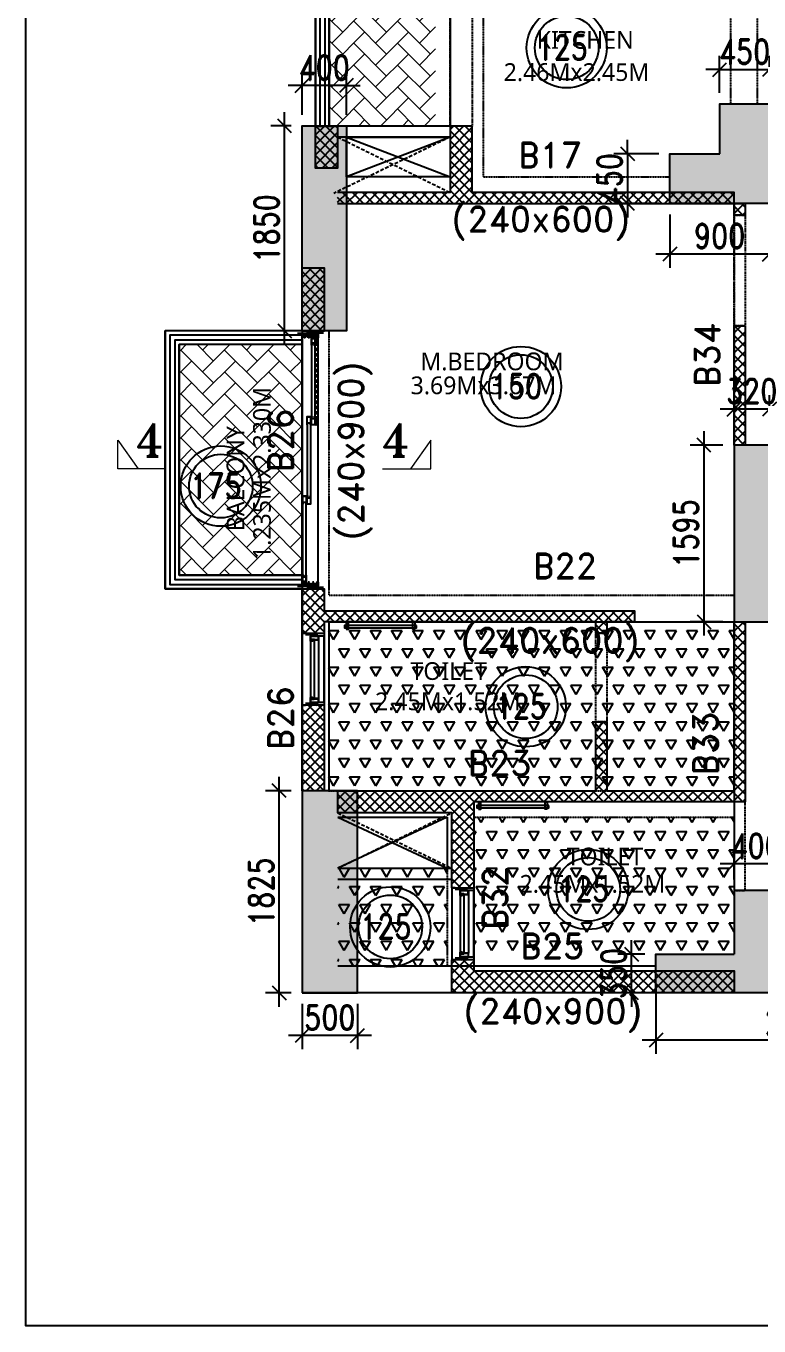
# Model space of a CAD drawing. Header units: millimetres. Extents: x 2061841 to 105821645, y -77612 to 48520811.
# Drawn here: x 105521977 to 105528597, y 48421234 to 48432969 of the extents above; entities that cross this region are included whole.
import ezdxf

# ---------------------------------------------------------------- set-up
doc = ezdxf.new("R2010")
doc.units = ezdxf.units.MM
doc.header["$LTSCALE"] = 10
doc.header["$MEASUREMENT"] = 0
doc.linetypes.add('$0$HIDDEN', pattern=[0.375, 0.25, -0.125])
doc.linetypes.add('HIDDEN2', pattern=[4.7625, 3.175, -1.5875])
for name, color, linetype in [('A-ANNO-LABL', 140, 'Continuous'), ('A-ELEV-HIDN', 54, 'HIDDEN2'), ('A-ELEV-LITE', 74, 'Continuous'), ('A-FLOR-HRAL', 200, 'Continuous'), ('A-GLAZ-FRAM', 74, 'Continuous'), ('A-WALL', 3, 'Continuous'), ('A-WALL-CILL', 140, 'Continuous'), ('A-WALL-FNSH', 8, 'Continuous'), ('A-WALL-PATT', 54, 'Continuous'), ('AP-SANR-FIXT', 74, 'Continuous'), ('AS-COLS', 2, 'Continuous'), ('S-BEAM', 4, 'Continuous'), ('S-BEAMNO.', 4, 'Continuous'), ('S-CUTOUT', 6, 'Continuous'), ('S-OPENING', 6, 'Continuous'), ('S-slab thk.', 2, 'Continuous'), ('S-Sunk', 8, 'Continuous'), ('xr_TDT02_Toilet_01_settingout$0$A-ELEV-FINE', 8, 'Continuous')]:
    doc.layers.add(name, color=color, linetype=linetype)
doc.layers.add('A-FIRE DOOR', color=1, linetype='Continuous', true_color=0xff0000)
for name, color, linetype, lineweight in [('S-Hatch Balcony', 8, 'Continuous', 5), ('S-STRCOL HATCH', 33, 'Continuous', 9), ('SEC-LINE', 1, 'Continuous', 15)]:
    doc.layers.add(name, color=color, linetype=linetype, lineweight=lineweight)
doc.styles.add('200', font='romand.shx', dxfattribs={"width": 0.8, "height": 225})
doc.styles.add('Lucida SU', font='l_10646.ttf')
doc.styles.add('RD', font='romand.shx', dxfattribs={"width": 0.9, "height": 225})
doc.styles.add('RT', font='romant.shx', dxfattribs={"height": 250})
doc.dimstyles.new('GR1', dxfattribs={"dimtxt": 225, "dimasz": 125, "dimexe": 125, "dimexo": 100, "dimgap": 50, "dimtad": 1, "dimdec": 0, "dimzin": 3, "dimdsep": 46, "dimtxsty": '200', "dimblk1": 'OBLIQUE', "dimblk2": 'OBLIQUE', "dimsah": 1, "dimcen": 0.0625, "dimdle": 125, "dimclrd": 3, "dimclre": 3, "dimclrt": 2, "dimadec": 0, "dimazin": 0, "dimtfac": 1, "dimtdec": 0, "dimtix": 1, "dimtmove": 0, "dimatfit": 3, "dimfxl": 1, "dimtolj": 1, "dimtzin": 0, "dimarcsym": 0})
pattern_1 = [(135, (101702366.684, 48122568.903), (-44.9012806, -44.9012806), []), (225, (101702366.684, 48122568.903), (44.9012806, -44.9012806), [])]
pattern_2 = [(60, (100816.75, 0), (-95.24999982, 164.97783931), [95.25, -95.25]), (120, (100816.75, 0), (-190.49999982, 1e-07), [95.25, -95.25]), (0, (100769.12, 82.49), (95.25, 164.9778392), [95.25, -95.25])]

# ---------------------------------------------------------------- blocks, each defined once
blk = doc.blocks.new('Alframe Door 3T+W')
for p, q in [((35, 146), (0, 146)), ((0, 146), (0, 0)), ((1, 2), (1, 144)), ((1, 144), (16, 144)), ((16, 144), (16, 2)), ((18, 129), (18, 144)), ((18, 144), (35, 144)), ((34, 129), (18, 129)), ((18, 90), (18, 119)), ((18, 119), (34, 119)), ((35, 144), (35, 146)), ((0, 0), (35, 0)), ((16, 2), (1, 2)), ((34, 90), (18, 90)), ((18, 51), (18, 80)), ((18, 80), (34, 80)), ((34, 51), (18, 51)), ((18, 17), (18, 41)), ((18, 41), (34, 41)), ((35, 17), (18, 17)), ((18, 2), (18, 11)), ((18, 11), (35, 11)), ((35, 2), (18, 2)), ((35, 0), (35, 2))]:
    blk.add_line(p, q)
for centre, start, end in [((23, 124), 336, 24), ((23, 85), 336, 24), ((23, 46), 336, 24), ((23, 14), 346.3245, 13.6755)]:
    blk.add_arc(centre, 12.3, start, end)
blk = doc.blocks.new('Alframe Win shutter wmesh')
for points in [[(7, -46), (7, 0), (4, 0), (4, -1), (6, -1), (6, -13), (-6, -13), (-6, -1), (-4, -1), (-4, 0), (-8, 0), (-8, -50), (-1, -50), (-1, -48), (-2, -48), (-2, -49), (-6, -49), (-6, -46)], [(6, -14), (-6, -14), (-6, -45), (6, -45)]]:
    blk.add_lwpolyline(points, close=True)
blk = doc.blocks.new('Al frame Door shutter 1')
blk.add_lwpolyline([(8, -60), (15, -60), (15, 15), (8, 15), (8, 13), (13, 13), (13, 0), (-14, 0), (-14, 13), (-8, 13), (-8, 15), (-15, 15), (-15, -60), (-8, -60), (-8, -58), (-14, -58), (-14, -45), (13, -45), (13, -58), (8, -58), (8, -60)])
blk.add_lwpolyline([(-14, -44), (13, -44), (13, -2), (-14, -2)], close=True)
blk = doc.blocks.new('Al frame Door shutter 2')
for p, q in [((-8, 75), (-15, 75)), ((-14, 60), (-14, 73)), ((-14, 73), (-8, 73)), ((14, 60), (-14, 60)), ((14, 58), (-14, 58)), ((-14, 58), (-14, 2)), ((-14, 2), (14, 2)), ((-8, 73), (-8, 75)), ((15, 75), (8, 75)), ((8, 75), (8, 73)), ((8, 73), (14, 73)), ((14, 73), (14, 60)), ((14, 2), (14, 58)), ((15, 34), (15, 75)), ((15, 34), (19, 34)), ((19, 33), (15, 33)), ((21, 37), (19, 34)), ((22, 36), (19, 33)), ((22, 36), (21, 37))]:
    blk.add_line(p, q)
blk.add_lwpolyline([(-15, 75), (-15, 0), (15, 0), (15, 33)])
blk = doc.blocks.new('*U693')
for p, q in [((50, 179), (2275, 179)), ((124, 173), (764, 173)), ((124, 143), (764, 143)), ((1480, 133), (839, 133)), ((50, 33), (2266, 33)), ((1480, 103), (839, 103)), ((2201, 94), (1555, 94)), ((2201, 64), (1555, 64))]:
    blk.add_line(p, q)
at = {"linetype": 'HIDDEN2'}
for p, q in [((1526, 55), (2230, 55)), ((2226, 40), (1530, 40))]:
    blk.add_line(p, q, dxfattribs=at)
at = {"color": 251}
for points in [[(25, 81), (0, 81), (25, 131), (0, 131), (25, 81), (25, 131)], [(2300, 81), (2325, 81), (2300, 131), (2325, 131), (2300, 81), (2300, 131)]]:
    blk.add_lwpolyline(points, dxfattribs=at)
at = {"layer": 'A-WALL-FNSH'}
for p, q in [((20, 131), (20, 220)), ((2305, 131), (2305, 220)), ((15, 81), (15, -15)), ((2310, 81), (2310, -15))]:
    blk.add_line(p, q, dxfattribs=at)
blk.add_blockref('Alframe Door 3T+W', (25, 33))
at = {"xscale": -1}
for name, p, rotation in [('Al frame Door shutter 1', (64, 158), 90), ('Al frame Door shutter 2', (839, 158), 90), ('Al frame Door shutter 2', (764, 118), 270), ('Al frame Door shutter 2', (1555, 118), 90), ('Al frame Door shutter 2', (1480, 79), 270), ('Al frame Door shutter 1', (2261, 79), 270), ('Alframe Win shutter wmesh', (2276, 47), 270)]:
    blk.add_blockref(name, p, dxfattribs=dict(at, rotation=rotation))
blk.add_blockref('Alframe Door 3T+W', (2300, 33), dxfattribs=at)
at = {"rotation": 90.00000000000001}
blk.add_blockref('Alframe Win shutter wmesh', (1480, 47), dxfattribs=at)
blk = doc.blocks.new('xr_TDT02_Toilet_01_settingout$0$i dont know')
at = {"layer": 'AP-SANR-FIXT', "ltscale": 0.2}
blk.add_lwpolyline([(19553, 3403), (20203, 3403), (20203, 3422), (19553, 3422)], close=True, dxfattribs=at)
at = {"layer": 'AP-SANR-FIXT', "ltscale": 0.2, "elevation": 0}
for points in [[(19568, 3434), (19588, 3434), (19588, 3368), (19568, 3368)], [(20188, 3434), (20168, 3434), (20168, 3368), (20188, 3368)]]:
    blk.add_lwpolyline(points, close=True, dxfattribs=at)
blk = doc.blocks.new('Win clip')
for points in [[(14, 1), (14, 9), (18, 9), (18, 8), (19, 8), (19, 9), (20, 9), (20, 10), (0, 10), (0, 0), (3, 0), (3, -1), (2, -1), (2, -2), (5, -2), (5, 0), (17, 0), (17, -1), (15, -1), (15, -2), (18, -2), (18, 1)], [(1, 9), (13, 9), (13, 1), (1, 1)]]:
    blk.add_lwpolyline(points, close=True)
at = {"layer": 'Defpoints'}
blk.add_line((28, 3), (22, 3), dxfattribs=at)
blk = doc.blocks.new('*U695')
at = {"color": 251}
for p, q in [((0, 88), (25, 88)), ((25, 88), (0, 38)), ((0, 88), (25, 38)), ((25, 38), (0, 38)), ((650, 88), (625, 88)), ((625, 88), (650, 38)), ((650, 88), (625, 38)), ((625, 38), (650, 38))]:
    blk.add_line(p, q, dxfattribs=at)
for p, q in [((60, 25), (590, 25)), ((70, 100), (590, 100)), ((70, 65), (590, 65))]:
    blk.add_line(p, q)
for points in [[(62, 70), (62, 67), (55, 67), (55, 85), (59, 85), (59, 84), (60, 84), (60, 88), (59, 88), (59, 87), (55, 87), (55, 99), (59, 99), (59, 97), (60, 97), (60, 100), (25, 100), (25, 25), (60, 25), (60, 65), (70, 65), (70, 70)], [(69, 69), (68, 69), (68, 70), (70, 70), (68, 70), (68, 69), (69, 69), (69, 67), (63, 67), (63, 69)], [(588, 70), (588, 67), (595, 67), (595, 85), (591, 85), (591, 84), (590, 84), (590, 88), (591, 88), (591, 87), (595, 87), (595, 99), (591, 99), (591, 97), (590, 97), (590, 100), (625, 100), (625, 25), (590, 25), (590, 65), (580, 65), (580, 70)], [(581, 69), (582, 69), (582, 70), (580, 70), (582, 70), (582, 69), (581, 69), (581, 67), (587, 67), (587, 69)]]:
    blk.add_lwpolyline(points)
for points in [[(59, 26), (26, 26), (26, 99), (54, 99), (54, 65), (59, 65)], [(65, 80), (65, 79), (63, 79), (65, 79), (65, 80), (62, 80)], [(585, 80), (585, 79), (587, 79), (585, 79), (585, 80), (588, 80)], [(591, 26), (624, 26), (624, 99), (596, 99), (596, 65), (591, 65)]]:
    blk.add_lwpolyline(points, close=True)
at = {"layer": 'A-WALL-CILL'}
blk.add_line((625, -25), (25, -25), dxfattribs=at)
blk.add_lwpolyline([(0, 145), (0, 175), (650, 175), (650, 145)], dxfattribs=at)
at = {"layer": 'A-WALL-FNSH'}
for p, q in [((15, 88), (15, 145)), ((635, 88), (635, 145)), ((25, -25), (25, 35)), ((625, -25), (625, 35))]:
    blk.add_line(p, q, dxfattribs=at)
at = {"rotation": 270}
blk.add_blockref('Win clip', (60, 100), dxfattribs=at)
at = {"xscale": -1, "rotation": 90}
blk.add_blockref('Win clip', (590, 100), dxfattribs=at)
blk = doc.blocks.new('*U700')
at = {"color": 251}
for p, q in [((0, 88), (25, 88)), ((25, 88), (0, 38)), ((0, 88), (25, 38)), ((25, 38), (0, 38)), ((650, 88), (625, 88)), ((625, 88), (650, 38)), ((650, 88), (625, 38)), ((625, 38), (650, 38))]:
    blk.add_line(p, q, dxfattribs=at)
for p, q in [((60, 25), (590, 25)), ((70, 100), (590, 100)), ((70, 65), (590, 65))]:
    blk.add_line(p, q)
for points in [[(62, 70), (62, 67), (55, 67), (55, 85), (59, 85), (59, 84), (60, 84), (60, 88), (59, 88), (59, 87), (55, 87), (55, 99), (59, 99), (59, 97), (60, 97), (60, 100), (25, 100), (25, 25), (60, 25), (60, 65), (70, 65), (70, 70)], [(69, 69), (68, 69), (68, 70), (70, 70), (68, 70), (68, 69), (69, 69), (69, 67), (63, 67), (63, 69)], [(588, 70), (588, 67), (595, 67), (595, 85), (591, 85), (591, 84), (590, 84), (590, 88), (591, 88), (591, 87), (595, 87), (595, 99), (591, 99), (591, 97), (590, 97), (590, 100), (625, 100), (625, 25), (590, 25), (590, 65), (580, 65), (580, 70)], [(581, 69), (582, 69), (582, 70), (580, 70), (582, 70), (582, 69), (581, 69), (581, 67), (587, 67), (587, 69)]]:
    blk.add_lwpolyline(points)
for points in [[(59, 26), (26, 26), (26, 99), (54, 99), (54, 65), (59, 65)], [(65, 80), (65, 79), (63, 79), (65, 79), (65, 80), (62, 80)], [(585, 80), (585, 79), (587, 79), (585, 79), (585, 80), (588, 80)], [(591, 26), (624, 26), (624, 99), (596, 99), (596, 65), (591, 65)]]:
    blk.add_lwpolyline(points, close=True)
at = {"layer": 'A-WALL-CILL'}
blk.add_line((625, -25), (25, -25), dxfattribs=at)
blk.add_lwpolyline([(0, 145), (0, 175), (650, 175), (650, 145)], dxfattribs=at)
at = {"layer": 'A-WALL-FNSH'}
for p, q in [((15, 88), (15, 145)), ((635, 88), (635, 145)), ((25, -25), (25, 35)), ((625, -25), (625, 35))]:
    blk.add_line(p, q, dxfattribs=at)
at = {"rotation": 270}
blk.add_blockref('Win clip', (60, 100), dxfattribs=at)
at = {"xscale": -1, "rotation": 90}
blk.add_blockref('Win clip', (590, 100), dxfattribs=at)
blk = doc.blocks.new('_Oblique')
at = {"color": 0, "linetype": 'ByBlock', "lineweight": -2}
blk.add_line((-0.5, -0.5), (0.5, 0.5), dxfattribs=at)
blk = doc.blocks.new('*D814')
at = {"layer": 'AS-COLS', "color": 3, "lineweight": -2, "transparency": 16777216}
for p, q in [((102761470, 48530182), (102761470, 48530572)), ((102761870, 48530182), (102761870, 48530572)), ((102761470, 48530447), (102761345, 48530447)), ((102761870, 48530447), (102761470, 48530447)), ((102761870, 48530447), (102761995, 48530447))]:
    blk.add_line(p, q, dxfattribs=at)
at = {"layer": 'Defpoints', "color": 0, "transparency": 16777216}
for p in [(102761470, 48530447), (102761470, 48530082), (102761870, 48530082)]:
    blk.add_point(p, dxfattribs=at)
at = {"layer": 'AS-COLS', "color": 3, "lineweight": -2, "transparency": 16777216, "xscale": 125, "yscale": 125, "zscale": 125}
blk.add_blockref('_Oblique', (102761470, 48530447), dxfattribs=at)
at = {"layer": 'AS-COLS', "color": 3, "lineweight": -2, "transparency": 16777216, "xscale": 125, "yscale": 125, "zscale": 125, "rotation": 180}
blk.add_blockref('_Oblique', (102761870, 48530447), dxfattribs=at)
at = {"layer": 'AS-COLS', "color": 2, "transparency": 16777216, "insert": (102761670, 48530609), "char_height": 225, "attachment_point": 5, "style": '200'}
blk.add_mtext('\\A1;400', dxfattribs=at)
blk = doc.blocks.new('*D827')
at = {"layer": 'AS-COLS', "color": 3, "lineweight": -2, "transparency": 16777216}
for p, q in [((102761471, 48522156), (102761471, 48521747)), ((102761971, 48522156), (102761971, 48521747)), ((102762096, 48521872), (102761346, 48521872))]:
    blk.add_line(p, q, dxfattribs=at)
at = {"layer": 'Defpoints', "color": 0, "transparency": 16777216}
for p in [(102761471, 48522256), (102761971, 48522256), (102761471, 48521872)]:
    blk.add_point(p, dxfattribs=at)
at = {"layer": 'AS-COLS', "color": 3, "lineweight": -2, "transparency": 16777216, "xscale": 125, "yscale": 125, "zscale": 125, "rotation": 180}
blk.add_blockref('_Oblique', (102761471, 48521872), dxfattribs=at)
at = {"layer": 'AS-COLS', "color": 3, "lineweight": -2, "transparency": 16777216, "xscale": 125, "yscale": 125, "zscale": 125}
blk.add_blockref('_Oblique', (102761971, 48521872), dxfattribs=at)
at = {"layer": 'AS-COLS', "color": 2, "transparency": 16777216, "insert": (102761721, 48522034), "char_height": 225, "attachment_point": 5, "style": '200'}
blk.add_mtext('\\A1;500', dxfattribs=at)
blk = doc.blocks.new('*D828')
at = {"layer": 'AS-COLS', "color": 3, "lineweight": -2, "transparency": 16777216}
for p, q in [((102761263, 48522131), (102761263, 48524206)), ((102761371, 48524081), (102761138, 48524081)), ((102761371, 48522256), (102761138, 48522256))]:
    blk.add_line(p, q, dxfattribs=at)
at = {"layer": 'Defpoints', "color": 0, "transparency": 16777216}
for p in [(102761263, 48524081), (102761471, 48524081), (102761471, 48522256)]:
    blk.add_point(p, dxfattribs=at)
at = {"layer": 'AS-COLS', "color": 3, "lineweight": -2, "transparency": 16777216, "xscale": 125, "yscale": 125, "zscale": 125}
for p, rotation in [((102761263, 48524081), 90), ((102761263, 48522256), 270)]:
    blk.add_blockref('_Oblique', p, dxfattribs=dict(at, rotation=rotation))
at = {"layer": 'AS-COLS', "color": 2, "transparency": 16777216, "insert": (102761101, 48523169), "char_height": 225, "attachment_point": 5, "rotation": 90, "style": '200'}
blk.add_mtext('\\A1;1825', dxfattribs=at)
blk = doc.blocks.new('*D829')
at = {"layer": 'AS-COLS', "color": 3, "lineweight": -2, "transparency": 16777216}
for p, q in [((102765099, 48527326), (102765099, 48525481)), ((102765271, 48527201), (102764974, 48527201)), ((102765271, 48525606), (102764974, 48525606))]:
    blk.add_line(p, q, dxfattribs=at)
at = {"layer": 'Defpoints', "color": 0, "transparency": 16777216}
for p in [(102765371, 48527201), (102765099, 48525606), (102765371, 48525606)]:
    blk.add_point(p, dxfattribs=at)
at = {"layer": 'AS-COLS', "color": 3, "lineweight": -2, "transparency": 16777216, "xscale": 125, "yscale": 125, "zscale": 125}
for p, rotation in [((102765099, 48527201), 90), ((102765099, 48525606), 270)]:
    blk.add_blockref('_Oblique', p, dxfattribs=dict(at, rotation=rotation))
at = {"layer": 'AS-COLS', "color": 2, "transparency": 16777216, "insert": (102764937, 48526404), "char_height": 225, "attachment_point": 5, "rotation": 90, "style": '200'}
blk.add_mtext('\\A1;1595', dxfattribs=at)
blk = doc.blocks.new('*D830')
at = {"layer": 'AS-COLS', "color": 3, "lineweight": -2, "transparency": 16777216}
for p, q in [((102765371, 48527301), (102765371, 48527651)), ((102765691, 48527301), (102765691, 48527651)), ((102765371, 48527526), (102765246, 48527526)), ((102765691, 48527526), (102765371, 48527526)), ((102765691, 48527526), (102765816, 48527526))]:
    blk.add_line(p, q, dxfattribs=at)
at = {"layer": 'Defpoints', "color": 0, "transparency": 16777216}
for p in [(102765371, 48527526), (102765371, 48527201), (102765691, 48527201)]:
    blk.add_point(p, dxfattribs=at)
at = {"layer": 'AS-COLS', "color": 3, "lineweight": -2, "transparency": 16777216, "xscale": 125, "yscale": 125, "zscale": 125}
blk.add_blockref('_Oblique', (102765371, 48527526), dxfattribs=at)
at = {"layer": 'AS-COLS', "color": 3, "lineweight": -2, "transparency": 16777216, "xscale": 125, "yscale": 125, "zscale": 125, "rotation": 180}
blk.add_blockref('_Oblique', (102765691, 48527526), dxfattribs=at)
at = {"layer": 'AS-COLS', "color": 2, "transparency": 16777216, "insert": (102765531, 48527688), "char_height": 225, "attachment_point": 5, "style": '200'}
blk.add_mtext('\\A1;320', dxfattribs=at)
blk = doc.blocks.new('*D832')
at = {"layer": 'AS-COLS', "color": 3, "lineweight": -2, "transparency": 16777216}
for p, q in [((102765241, 48530381), (102765241, 48530715)), ((102765691, 48530381), (102765691, 48530715)), ((102765241, 48530590), (102765116, 48530590)), ((102765241, 48530590), (102765691, 48530590)), ((102765691, 48530590), (102765816, 48530590))]:
    blk.add_line(p, q, dxfattribs=at)
at = {"layer": 'Defpoints', "color": 0, "transparency": 16777216}
for p in [(102765691, 48530590), (102765241, 48530281), (102765691, 48530281)]:
    blk.add_point(p, dxfattribs=at)
at = {"layer": 'AS-COLS', "color": 3, "lineweight": -2, "transparency": 16777216, "xscale": 125, "yscale": 125, "zscale": 125}
blk.add_blockref('_Oblique', (102765241, 48530590), dxfattribs=at)
at = {"layer": 'AS-COLS', "color": 3, "lineweight": -2, "transparency": 16777216, "xscale": 125, "yscale": 125, "zscale": 125, "rotation": 180}
blk.add_blockref('_Oblique', (102765691, 48530590), dxfattribs=at)
at = {"layer": 'AS-COLS', "color": 2, "transparency": 16777216, "insert": (102765466, 48530752), "char_height": 225, "attachment_point": 5, "style": '200'}
blk.add_mtext('\\A1;450', dxfattribs=at)
blk = doc.blocks.new('*D833')
at = {"layer": 'AS-COLS', "color": 3, "lineweight": -2, "transparency": 16777216}
for p, q in [((102764409, 48529831), (102764409, 48529956)), ((102764691, 48529831), (102764284, 48529831)), ((102764409, 48529831), (102764409, 48529381)), ((102764691, 48529381), (102764284, 48529381)), ((102764409, 48529381), (102764409, 48529256))]:
    blk.add_line(p, q, dxfattribs=at)
at = {"layer": 'Defpoints', "color": 0, "transparency": 16777216}
for p in [(102764791, 48529831), (102764409, 48529381), (102764791, 48529381)]:
    blk.add_point(p, dxfattribs=at)
at = {"layer": 'AS-COLS', "color": 3, "lineweight": -2, "transparency": 16777216, "xscale": 125, "yscale": 125, "zscale": 125}
for p, rotation in [((102764409, 48529831), 270), ((102764409, 48529381), 90)]:
    blk.add_blockref('_Oblique', p, dxfattribs=dict(at, rotation=rotation))
at = {"layer": 'AS-COLS', "color": 2, "transparency": 16777216, "insert": (102764247, 48529606), "char_height": 225, "attachment_point": 5, "rotation": 90, "style": '200'}
blk.add_mtext('\\A1;450', dxfattribs=at)
blk = doc.blocks.new('*D834')
at = {"layer": 'AS-COLS', "color": 3, "lineweight": -2, "transparency": 16777216}
for p, q in [((102764791, 48529281), (102764791, 48528800)), ((102765691, 48529281), (102765691, 48528800)), ((102765816, 48528925), (102764666, 48528925))]:
    blk.add_line(p, q, dxfattribs=at)
at = {"layer": 'Defpoints', "color": 0, "transparency": 16777216}
for p in [(102764791, 48529381), (102765691, 48529381), (102764791, 48528925)]:
    blk.add_point(p, dxfattribs=at)
at = {"layer": 'AS-COLS', "color": 3, "lineweight": -2, "transparency": 16777216, "xscale": 125, "yscale": 125, "zscale": 125, "rotation": 180}
blk.add_blockref('_Oblique', (102764791, 48528925), dxfattribs=at)
at = {"layer": 'AS-COLS', "color": 3, "lineweight": -2, "transparency": 16777216, "xscale": 125, "yscale": 125, "zscale": 125}
blk.add_blockref('_Oblique', (102765691, 48528925), dxfattribs=at)
at = {"layer": 'AS-COLS', "color": 2, "transparency": 16777216, "insert": (102765241, 48529088), "char_height": 225, "attachment_point": 5, "style": '200'}
blk.add_mtext('\\A1;900', dxfattribs=at)
blk = doc.blocks.new('*D835')
at = {"layer": 'AS-COLS', "color": 3, "lineweight": -2, "transparency": 16777216}
for p, q in [((102761312, 48528107), (102761312, 48530207)), ((102761370, 48530082), (102761187, 48530082)), ((102761371, 48528232), (102761187, 48528232))]:
    blk.add_line(p, q, dxfattribs=at)
at = {"layer": 'Defpoints', "color": 0, "transparency": 16777216}
for p in [(102761312, 48530082), (102761470, 48530082), (102761471, 48528232)]:
    blk.add_point(p, dxfattribs=at)
at = {"layer": 'AS-COLS', "color": 3, "lineweight": -2, "transparency": 16777216, "xscale": 125, "yscale": 125, "zscale": 125}
for p, rotation in [((102761312, 48530082), 90), ((102761312, 48528232), 270)]:
    blk.add_blockref('_Oblique', p, dxfattribs=dict(at, rotation=rotation))
at = {"layer": 'AS-COLS', "color": 2, "transparency": 16777216, "insert": (102761149, 48529157), "char_height": 225, "attachment_point": 5, "rotation": 90, "style": '200'}
blk.add_mtext('\\A1;1850', dxfattribs=at)
blk = doc.blocks.new('A$C21A8152F')
at = {"layer": 'SEC-LINE'}
for p, q in [((513, 311), (292, 3)), ((513, 3), (513, 311)), ((-7, 3), (513, 3))]:
    blk.add_line(p, q, dxfattribs=at)
blk = doc.blocks.new('*D893')
at = {"layer": 'AS-COLS', "color": 3, "lineweight": -2, "transparency": 16777216}
for p, q in [((102764666, 48522326), (102764666, 48521705)), ((102767241, 48522354), (102767241, 48521705)), ((102767366, 48521830), (102764541, 48521830))]:
    blk.add_line(p, q, dxfattribs=at)
at = {"layer": 'Defpoints', "color": 0, "transparency": 16777216}
for p in [(102764666, 48522426), (102767241, 48522454), (102764666, 48521830)]:
    blk.add_point(p, dxfattribs=at)
at = {"layer": 'AS-COLS', "color": 3, "lineweight": -2, "transparency": 16777216, "xscale": 125, "yscale": 125, "zscale": 125, "rotation": 180}
blk.add_blockref('_Oblique', (102764666, 48521830), dxfattribs=at)
at = {"layer": 'AS-COLS', "color": 3, "lineweight": -2, "transparency": 16777216, "xscale": 125, "yscale": 125, "zscale": 125}
blk.add_blockref('_Oblique', (102767241, 48521830), dxfattribs=at)
at = {"layer": 'AS-COLS', "color": 2, "transparency": 16777216, "insert": (102765954, 48521993), "char_height": 225, "attachment_point": 5, "style": '200'}
blk.add_mtext('\\A1;2575', dxfattribs=at)
blk = doc.blocks.new('*D895')
at = {"layer": 'AS-COLS', "color": 3, "lineweight": -2, "transparency": 16777216}
for p, q in [((102765371, 48523281), (102765371, 48523546)), ((102765771, 48523281), (102765771, 48523546)), ((102765371, 48523421), (102765246, 48523421)), ((102765771, 48523421), (102765371, 48523421)), ((102765771, 48523421), (102765896, 48523421))]:
    blk.add_line(p, q, dxfattribs=at)
at = {"layer": 'Defpoints', "color": 0, "transparency": 16777216}
for p in [(102765371, 48523421), (102765371, 48523181), (102765771, 48523181)]:
    blk.add_point(p, dxfattribs=at)
at = {"layer": 'AS-COLS', "color": 3, "lineweight": -2, "transparency": 16777216, "xscale": 125, "yscale": 125, "zscale": 125}
blk.add_blockref('_Oblique', (102765371, 48523421), dxfattribs=at)
at = {"layer": 'AS-COLS', "color": 3, "lineweight": -2, "transparency": 16777216, "xscale": 125, "yscale": 125, "zscale": 125, "rotation": 180}
blk.add_blockref('_Oblique', (102765771, 48523421), dxfattribs=at)
at = {"layer": 'AS-COLS', "color": 2, "transparency": 16777216, "insert": (102765571, 48523583), "char_height": 225, "attachment_point": 5, "style": '200'}
blk.add_mtext('\\A1;400', dxfattribs=at)
blk = doc.blocks.new('*D896')
at = {"layer": 'AS-COLS', "color": 3, "lineweight": -2, "transparency": 16777216}
for p, q in [((102764445, 48522606), (102764445, 48522731)), ((102764566, 48522606), (102764320, 48522606)), ((102764445, 48522256), (102764445, 48522606)), ((102764566, 48522256), (102764320, 48522256)), ((102764445, 48522256), (102764445, 48522131))]:
    blk.add_line(p, q, dxfattribs=at)
at = {"layer": 'Defpoints', "color": 0, "transparency": 16777216}
for p in [(102764445, 48522606), (102764666, 48522606), (102764666, 48522256)]:
    blk.add_point(p, dxfattribs=at)
at = {"layer": 'AS-COLS', "color": 3, "lineweight": -2, "transparency": 16777216, "xscale": 125, "yscale": 125, "zscale": 125}
for p, rotation in [((102764445, 48522606), 270), ((102764445, 48522256), 90)]:
    blk.add_blockref('_Oblique', p, dxfattribs=dict(at, rotation=rotation))
at = {"layer": 'AS-COLS', "color": 2, "transparency": 16777216, "insert": (102764283, 48522431), "char_height": 225, "attachment_point": 5, "rotation": 90, "style": '200'}
blk.add_mtext('\\A1;350', dxfattribs=at)
blk = doc.blocks.new('TOWER-A TYPICAL FLOOR FRAMING PLAN N')
at = {"layer": 'A-WALL-PATT'}
h = blk.add_hatch(dxfattribs=at)
h.set_pattern_fill('ANSI37', color=8, scale=20, angle=90)
h.set_pattern_definition(pattern_1)
h.paths.add_polyline_path([(102761590.4, 48530081.3), (102761790.4, 48530081.3), (102761790.4, 48529701.4), (102761590.4, 48529701.4), (102761590.4, 48530081.3)])
h = blk.add_hatch(dxfattribs=at)
h.set_pattern_fill('ANSI37', color=8, scale=20, angle=90)
h.set_pattern_definition(pattern_1)
edge = h.paths.add_edge_path()
edge.add_line((102761790.4, 48529381.3), (102765371.4, 48529381.3))
edge.add_line((102765371.4, 48529381.3), (102765371.4, 48529481.3))
edge.add_line((102765371.4, 48529481.3), (102763006.4, 48529481.3))
edge.add_line((102763006.4, 48529481.3), (102763006.4, 48530081.3))
edge.add_line((102763006.4, 48530081.3), (102762806.4, 48530081.3))
edge.add_line((102762806.4, 48530081.3), (102762806.4, 48529481.3))
edge.add_line((102762806.4, 48529481.3), (102761790.4, 48529481.3))
h = blk.add_hatch(dxfattribs=at)
h.set_pattern_fill('ANSI37', color=8, scale=20, angle=90)
h.set_pattern_definition(pattern_1)
edge = h.paths.add_edge_path()
edge.add_line((102765471.4, 48529381.3), (102765471.4, 48529277.6))
edge.add_line((102765471.4, 48529277.6), (102765371.4, 48529277.6))
edge.add_line((102765371.4, 48529277.6), (102765371.4, 48529381.9))
edge.add_line((102765371.4, 48529381.9), (102765471.4, 48529381.9))
h = blk.add_hatch(dxfattribs=at)
h.set_pattern_fill('ANSI37', color=8, scale=20, angle=90)
h.set_pattern_definition(pattern_1)
h.paths.add_polyline_path([(102761470.4, 48528228), (102761470.4, 48528801.4), (102761670.4, 48528801.4), (102761670.4, 48528228)])
h = blk.add_hatch(dxfattribs=at)
h.set_pattern_fill('ANSI37', color=8, scale=20, angle=90)
h.set_pattern_definition(pattern_1)
h.paths.add_polyline_path([(102765471.4, 48528277.6), (102765471.4, 48527201.3), (102765371.4, 48527201.3), (102765371.4, 48528277.6), (102765471.4, 48528277.6)])
h = blk.add_hatch(dxfattribs=at)
h.set_pattern_fill('ANSI37', color=8, scale=20, angle=90)
h.set_pattern_definition(pattern_1)
h.paths.add_polyline_path([(102761670.4, 48524852), (102761470.4, 48524852), (102761470.4, 48524081.3), (102761670.4, 48524081.3)])
h.paths.add_polyline_path([(102761470.4, 48525502), (102761670.4, 48525502), (102761670.4, 48525606.3), (102764121.4, 48525606.3), (102764121.4, 48525503), (102764221.4, 48525503), (102764221.4, 48525606.3), (102764471.4, 48525606.3), (102764471.4, 48525706.3), (102761670.4, 48525706.3), (102761670.4, 48525903), (102761470.4, 48525903)])
h = blk.add_hatch(dxfattribs=at)
h.set_pattern_fill('ANSI37', color=8, scale=20, angle=90)
h.set_pattern_definition(pattern_1)
h.paths.add_polyline_path([(102762821.4, 48523204.1), (102763021.4, 48523204.1), (102763021.4, 48523981.3), (102765471.4, 48523981.3), (102765471.4, 48525606.9), (102765371.4, 48525606.9), (102765371.4, 48524081.3), (102764221.4, 48524081.3), (102764221.4, 48524703), (102764121.4, 48524703), (102764121.4, 48524081.3), (102761791.5, 48524081.3), (102761791.5, 48523881.3), (102762821.4, 48523881.3)])
h.paths.add_polyline_path([(102763021.4, 48522554.1), (102762821.4, 48522554.1), (102762821.4, 48522256.3), (102765371.4, 48522256.3), (102765371.4, 48522456.3), (102763021.4, 48522456.3)])
at = {"layer": 'S-Hatch Balcony'}
h = blk.add_hatch(dxfattribs=at)
h.set_pattern_fill('AR-HBONE', color=256, scale=35, style=0)
h.set_pattern_definition([(45, (102217514.66, 48829388.43), (2e-14, 197.9899), [420, -140]), (135, (102217613.66, 48829487.42), (2e-14, 197.9899), [420, -140])])
edge = h.paths.add_edge_path()
edge.add_line((102762806.7, 48535766.3), (102761715.7, 48535766.3))
edge.add_line((102761715.7, 48535766.3), (102761715.4, 48530081.3))
edge.add_line((102761715.4, 48530081.3), (102761751.1, 48530081.3))
edge.add_line((102761751.1, 48530081.3), (102761751.1, 48530081.3))
edge.add_line((102761751.1, 48530081.3), (102762676.1, 48530081.3))
edge.add_line((102762676.1, 48530081.3), (102762676.1, 48532230.1))
edge.add_line((102762676.1, 48532230.1), (102762806.4, 48532230.1))
edge.add_line((102762806.4, 48532230.1), (102762811.1, 48535766.3))
h = blk.add_hatch(dxfattribs=at)
h.set_pattern_fill('AR-HBONE', color=256, scale=35, style=0)
h.set_pattern_definition([(45, (102217536.35, 48829587.81), (2e-14, 197.9899), [420, -140]), (135, (102217635.34, 48829686.8), (2e-14, 197.9899), [420, -140])])
h.paths.add_polyline_path([(102761472.8, 48528108), (102760367.4, 48528108), (102760367.4, 48526028), (102761472.8, 48526028)])
at = {"layer": 'S-STRCOL HATCH'}
h = blk.add_hatch(color=256, dxfattribs=at)
h.dxf.hatch_style = 1
h.paths.add_polyline_path([(102765241.4, 48529831.3), (102765241.4, 48530281.3), (102765691.4, 48530281.3), (102765691.4, 48529381.3), (102764791.4, 48529381.3), (102764791.4, 48529831.3), (102765241.4, 48529831.3)])
h = blk.add_hatch(color=256, dxfattribs=at)
h.dxf.hatch_style = 1
h.paths.add_polyline_path([(102761470.6, 48528232.4), (102761470.4, 48530082), (102761870.4, 48530082), (102761870.6, 48528232.4), (102761470.6, 48528232.4)])
h = blk.add_hatch(color=256, dxfattribs=at)
h.dxf.hatch_style = 1
h.paths.add_polyline_path([(102765371.4, 48525607), (102765691.4, 48525607), (102765691.4, 48527201.3), (102765371.4, 48527201.3)])
h = blk.add_hatch(color=256, dxfattribs=at)
h.dxf.hatch_style = 1
h.paths.add_polyline_path([(102761471.5, 48522257), (102761971.5, 48522257), (102761971.5, 48524082), (102761471.5, 48524082)])
h = blk.add_hatch(color=256, dxfattribs=at)
h.dxf.hatch_style = 1
h.paths.add_polyline_path([(102765371.4, 48522606.3), (102765771.4, 48522606.3), (102765771.4, 48523182), (102765371.4, 48523182)])
h = blk.add_hatch(color=256, dxfattribs=at)
h.dxf.hatch_style = 1
h.paths.add_polyline_path([(102764665, 48522606.3), (102764665, 48522256.3), (102767241.4, 48522256.3), (102767241.4, 48522606.3), (102764665, 48522606.3)])
at = {"layer": 'S-Sunk'}
h = blk.add_hatch(dxfattribs=at)
h.set_pattern_fill('TRIANG', color=8, scale=20, style=0)
h.set_pattern_definition(pattern_2)
h.paths.add_polyline_path([(102761710.4, 48525606.3), (102765371.4, 48525606.3), (102765371.4, 48524081.2), (102761710.4, 48524081.2)])
h = blk.add_hatch(dxfattribs=at)
h.set_pattern_fill('TRIANG', color=8, scale=20, style=0)
h.set_pattern_definition(pattern_2)
h.paths.add_polyline_path([(102763021.4, 48523841.2), (102765373.9, 48523841.2), (102765373.9, 48522608), (102763021.4, 48522608)])
h = blk.add_hatch(dxfattribs=at)
h.set_pattern_fill('TRIANG', color=8, scale=20, style=0)
h.set_pattern_definition(pattern_2)
h.paths.add_polyline_path([(102761791.5, 48523381.3), (102762781.4, 48523381.3), (102762781.4, 48522496.3), (102761791.5, 48522496.3)])
at = {"layer": 'A-ELEV-HIDN'}
for p, q in [((102761791.5, 48523881.3, 0), (102762821.4, 48523381.3, 0)), ((102761791.5, 48523381.3, 0), (102762821.4, 48523881.3, 0))]:
    blk.add_line(p, q, dxfattribs=at)
at = {"layer": 'A-ELEV-HIDN', "ltscale": 0.3, "elevation": 0}
for points in [[(102762806.4, 48531401.3), (102763006.4, 48531401.3), (102763006.4, 48530081.3), (102762806.4, 48530081.3)], [(102765371.4, 48529277.6), (102765471.4, 48529277.6), (102765471.4, 48528277.6), (102765371.4, 48528277.6)], [(102764121.4, 48525503), (102764221.4, 48525503), (102764221.4, 48524703), (102764121.4, 48524703)], [(102765471.4, 48523981.3), (102765371.4, 48523981.3), (102765371.4, 48523181.3), (102765471.4, 48523181.3)]]:
    blk.add_lwpolyline(points, close=True, dxfattribs=at)
at = {"layer": 'A-ELEV-HIDN', "elevation": 0}
for points in [[(102762806.4, 48529981.3), (102761755.8, 48529472.7)], [(102761790.4, 48529981.3), (102762806.4, 48529481.3)]]:
    blk.add_lwpolyline(points, dxfattribs=at)
at = {"layer": 'A-ELEV-LITE'}
for p, q in [((102762806.4, 48530081.3, 0), (102761681.4, 48530081.3, 0)), ((102762806.4, 48529981.3, 0), (102761790.4, 48529981.3, 0)), ((102761791.5, 48523381.3, 0), (102762821.4, 48523381.3, 0)), ((102761791.5, 48523281.3, 0), (102762821.4, 48523281.3, 0))]:
    blk.add_line(p, q, dxfattribs=at)
at = {"layer": 'A-FIRE DOOR'}
blk.add_lwpolyline([(102758976.4, 48553234.4), (102808052.2, 48553234.4), (102808052.2, 48519249.1), (102758976.4, 48519249.1)], close=True, dxfattribs=at)
at = {"layer": 'A-FLOR-HRAL', "color": 252, "elevation": 0}
for points in [[(102762807.1, 48535891.3), (102761590.4, 48535891.3), (102761590.4, 48530081.3)], [(102762807.1, 48535851.3), (102761630.4, 48535851.3), (102761630.4, 48530081.3)], [(102762807.1, 48535806.3), (102761675.4, 48535806.3), (102761675.4, 48530081.3)], [(102762807.1, 48535766.3), (102761715.4, 48535766.3), (102761715.4, 48530081.3)], [(102761470.4, 48528233), (102760234.5, 48528233), (102760234.5, 48525903), (102761469.4, 48525903)], [(102761470.4, 48528193), (102760274.5, 48528193), (102760274.5, 48525943), (102761469.4, 48525943)], [(102761470.4, 48528148), (102760319.5, 48528148), (102760319.5, 48525988), (102761469.4, 48525988)], [(102761470.4, 48528108), (102760359.5, 48528108), (102760359.5, 48526028), (102761469.4, 48526028)]]:
    blk.add_lwpolyline(points, dxfattribs=at)
at = {"layer": 'A-WALL', "color": 8}
for p, q in [((102761470.4, 48525502), (102761670.4, 48525502)), ((102761670.4, 48524852), (102761470.4, 48524852)), ((102762821.4, 48523204.1), (102763021.4, 48523204.1)), ((102763021.4, 48523204.1), (102763021.4, 48522554.1)), ((102765471.4, 48523181.3, 0), (102765371.4, 48523181.3, 0)), ((102763021.4, 48522554.1), (102762821.4, 48522554.1))]:
    blk.add_line(p, q, dxfattribs=at)
at = {"layer": 'A-WALL', "color": 8, "elevation": 0}
for points in [[(102761590.4, 48530081.3), (102761790.4, 48530081.3), (102761790.4, 48529701.4), (102761590.4, 48529701.4)], [(102765471.4, 48528277.6), (102765471.4, 48527201.3), (102765371.4, 48527201.3), (102765371.4, 48528277.6)], [(102761470.4, 48525903), (102761670.4, 48525903), (102761670.4, 48525706.3), (102764471.4, 48525706.3), (102764471.4, 48525606.3), (102764221.4, 48525606.3), (102764221.4, 48525503), (102764121.4, 48525503), (102764121.4, 48525606.3), (102761670.4, 48525606.3), (102761670.4, 48524081.3), (102761470.4, 48524081.3)]]:
    blk.add_lwpolyline(points, close=True, dxfattribs=at)
for points in [[(102761790.4, 48529381.3), (102765371.4, 48529381.3), (102765371.4, 48529481.3), (102763006.4, 48529481.3), (102763006.4, 48530081.3), (102762806.4, 48530081.3), (102762806.4, 48529481.3), (102761790.4, 48529481.3)], [(102765471.4, 48529381.3), (102765471.4, 48529277.6), (102765371.4, 48529277.6), (102765371.4, 48529381.9), (102765471.4, 48529381.9)], [(102761470.4, 48528228), (102761470.4, 48528801.4), (102761670.4, 48528801.4), (102761670.4, 48528228), (102761470.4, 48528228)], [(102762821.4, 48523204.1), (102762821.4, 48523881.3), (102761791.5, 48523881.3), (102761791.5, 48524081.3), (102764121.4, 48524081.3), (102764121.4, 48524703), (102764221.4, 48524703), (102764221.4, 48524081.3), (102765371.4, 48524081.3), (102765371.4, 48525606.9), (102765471.4, 48525606.9), (102765471.4, 48523981.3), (102763021.4, 48523981.3), (102763021.4, 48523204.1)], [(102763021.4, 48522554.1), (102763021.4, 48522456.3), (102765371.4, 48522456.3), (102765371.4, 48522256.3), (102762821.4, 48522256.3), (102762821.4, 48522554.1)]]:
    blk.add_lwpolyline(points, dxfattribs=at)
at = {"layer": 'AS-COLS', "color": 1}
blk.add_lwpolyline([(102765241.4, 48529831.3), (102765241.4, 48530281.3), (102765691.4, 48530281.3), (102765691.4, 48529381.3), (102764791.4, 48529381.3), (102764791.4, 48529831.3)], close=True, dxfattribs=at)
at = {"layer": 'AS-COLS', "color": 1, "elevation": 0}
for points in [[(102761470.6, 48528232.4), (102761470.4, 48530082), (102761870.4, 48530082), (102761870.6, 48528232.4)], [(102765371.4, 48525606.3), (102765691.4, 48525606.3), (102765691.4, 48527201.3), (102765371.4, 48527201.3)], [(102761471.5, 48522256.3), (102761971.5, 48522256.3), (102761971.5, 48524081.3), (102761471.5, 48524081.3)]]:
    blk.add_lwpolyline(points, close=True, dxfattribs=at)
at = {"layer": 'AS-COLS', "color": 1}
blk.add_lwpolyline([(102765771.4, 48522606.1), (102765771.4, 48523181.3), (102765371.4, 48523181.3), (102765371.4, 48522606.1)], dxfattribs=at)
at = {"layer": 'AS-COLS', "color": 1, "elevation": 0}
blk.add_lwpolyline([(102765771.4, 48522606.1), (102767241.4, 48522606.1), (102767241.4, 48522256.1), (102764666, 48522256.1), (102764666, 48522606.1), (102765371.4, 48522606.1)], dxfattribs=at)
at = {"layer": 'S-BEAM'}
for p, q in [((102761590.4, 48530081.3, 0), (102761590.4, 48535891.3, 0)), ((102761715.4, 48530081.3, 0), (102761715.4, 48535766.3, 0)), ((102762806.4, 48535571.3), (102762806.4, 48529981.3)), ((102761470.4, 48528233, 0), (102760234.5, 48528233, 0)), ((102760234.5, 48525903, 0), (102760234.5, 48528233, 0)), ((102761470.4, 48528233, 0), (102761470.4, 48524081.3, 0)), ((102761470.4, 48528108, 0), (102760359.5, 48528108, 0)), ((102760359.5, 48526028, 0), (102760359.5, 48528108, 0)), ((102761470.4, 48526028, 0), (102760359.5, 48526028, 0)), ((102761470.4, 48525903, 0), (102760234.5, 48525903, 0)), ((102761710.4, 48525606.3, 0), (102765371.4, 48525606.3, 0)), ((102761710.4, 48525606.3, 0), (102761710.4, 48524081.3, 0)), ((102765371.4, 48525606.9, 0), (102765371.4, 48524081.2, 0)), ((102765371.4, 48524081.2, 0), (102765371.4, 48523181.3, 0)), ((102761791.5, 48523841.2, 0), (102762781.4, 48523841.2, 0)), ((102762781.4, 48523841.2, 0), (102762781.4, 48523381.3, 0)), ((102761791.5, 48523381.3, 0), (102762781.4, 48523381.3, 0)), ((102762781.4, 48522496.3, 0), (102761791.5, 48522496.3, 0)), ((102764664.8, 48522496.3, 0), (102762781.4, 48522496.3, 0)), ((102764660.4, 48522256.3, 0), (102761471.5, 48522256.3, 0))]:
    blk.add_line(p, q, dxfattribs=at)
at = {"layer": 'S-BEAM', "linetype": '$0$HIDDEN'}
for p, q in [((102763106.4, 48535571.3), (102763106.4, 48529621.3)), ((102765341.4, 48530282.4, 0), (102765341.4, 48531931.3, 0)), ((102765581.4, 48530282.4, 0), (102765581.4, 48531931.3, 0)), ((102763106.4, 48529621.3), (102764791.4, 48529621.3)), ((102761870.5, 48529381.3), (102764791.4, 48529381.3)), ((102765371.4, 48529380.9, 0), (102765371.4, 48527201.3, 0)), ((102761710.4, 48528232.4, 0), (102761710.4, 48525846.3, 0)), ((102761710.4, 48525846.3, 0), (102765371.4, 48525846.3, 0)), ((102761709.7, 48524081.3, 0), (102765371.4, 48524081.2, 0)), ((102763021.4, 48523841.2, 0), (102765371.4, 48523841.2, 0)), ((102763021.4, 48523841.2, 0), (102763021.4, 48522496.3, 0)), ((102762781.4, 48523381.3, 0), (102762781.4, 48522496.3, 0))]:
    blk.add_line(p, q, dxfattribs=at)
at = {"layer": 'S-BEAM', "elevation": 0}
blk.add_lwpolyline([(102761870.4, 48529981.3), (102762806.4, 48529981.3), (102762806.4, 48529621.3), (102761870.4, 48529621.3)], close=True, dxfattribs=at)
at = {"layer": 'S-CUTOUT'}
for p, q in [((102761870.4, 48529981.3, 0), (102762806.4, 48529621.3, 0)), ((102762806.4, 48529981.3), (102761870.4, 48529621.3, 0)), ((102761791.5, 48523841.2, 0), (102762781.4, 48523381.3, 0)), ((102762781.4, 48523841.2, 0), (102761791.5, 48523381.3, 0))]:
    blk.add_line(p, q, dxfattribs=at)
at = {"layer": 'S-slab thk.'}
for centre, radius in [((102763859.5, 48530787, 0), 362.3), ((102763859.5, 48530787, 0), 287.3), ((102763446.3, 48527728.9, 0), 362.3), ((102763446.3, 48527728.9, 0), 287.3), ((102760736.2, 48526830.5, 0), 362.3), ((102760736.2, 48526830.5, 0), 287.3), ((102763489.4, 48524839.2, 0), 362.3), ((102763489.4, 48524839.2, 0), 287.3), ((102764053.8, 48523190.2, 0), 362.3), ((102764053.8, 48523190.2, 0), 287.3), ((102762266.4, 48522851.4, 0), 362.3), ((102762266.4, 48522851.4, 0), 287.3)]:
    blk.add_circle(centre, radius, dxfattribs=at)
at = {"layer": 'A-GLAZ-FRAM', "color": 252, "rotation": 90}
blk.add_blockref('*U693', (102761649.2, 48525903, 0), dxfattribs=at)
at = {"layer": 'A-GLAZ-FRAM', "color": 252, "xscale": -1, "rotation": 89.99681499126461}
for name, p in [('*U695', (102761644.5, 48525502, 0)), ('*U700', (102762996.6, 48523204.1, 0))]:
    blk.add_blockref(name, p, dxfattribs=at)
at = {"layer": 'SEC-LINE', "yscale": 0.8399999998509884}
for p, xscale, zscale in [((102760235.9, 48526985.4, 0), -0.8399999998509884, 0.84), ((102762202.5, 48526985.4, 0), 0.8399999998509884, 0.8399999998509884)]:
    blk.add_blockref('A$C21A8152F', p, dxfattribs=dict(at, xscale=xscale, zscale=zscale))
at = {"layer": 'xr_TDT02_Toilet_01_settingout$0$A-ELEV-FINE', "linetype": 'Continuous', "rotation": 180}
for p in [(102782056.8, 48528974.7, 0), (102783251.7, 48527349.7, 0)]:
    blk.add_blockref('xr_TDT02_Toilet_01_settingout$0$i dont know', p, dxfattribs=at)
at = {"layer": 'A-ANNO-LABL', "color": 252, "style": 'Lucida SU'}
for s, p in [('KITCHEN', (102763588.8, 48530778.3, 207.4)), ('2.46Mx2.45M', (102763290.6, 48530488.2, 207.4)), ('M.BEDROOM', (102762538.2, 48527876.5, 207.4)), ('3.69Mx3.67M', (102762450.1, 48527660.3, 207.4)), ('TOILET', (102762449.2, 48525081.1, 0)), ('2.45Mx1.52M', (102762128.5, 48524808.1, 207.4)), ('TOILET', (102763860.2, 48523407, 207.4)), ('2.45Mx1.52M', (102763434, 48523160.5, 207.4))]:
    blk.add_text(s, height=160, dxfattribs=at).set_placement(p)
for s, p in [('1.235Mx2.330M', (102761187.3, 48526172.2, 207.4)), ('BALCONY', (102760948.2, 48526424.1, 207.4))]:
    blk.add_text(s, height=160, rotation=90, dxfattribs=at).set_placement(p)
at = {"layer": 'S-BEAMNO.', "color": 4, "style": 'RD'}
for s, rotation, p in [('B17', 0.00028, (102763421.7, 48529706.2)), ('B34', 90.00028, (102765240.4, 48527725.5, 0)), ('B26', 90.00028, (102761388.4, 48526954.2, 0)), ('B22', 0.00028, (102763555.5, 48525996.8, 0)), ('B26', 90.00028, (102761388.4, 48524447.5, 0)), ('B33', 90.00028, (102765226.2, 48524218.2, 0)), ('B23', 0.00028, (102762965.3, 48524217.4, 0)), ('B32', 90.00028, (102763324.5, 48522823.5, 0)), ('B25', 0.00028, (102763440.5, 48522566, 0))]:
    blk.add_text(s, height=225, rotation=rotation, dxfattribs=at).set_placement(p)
at = {"layer": 'S-BEAMNO.', "color": 2, "style": 'RD'}
for s, rotation, p in [('(240x600)', 0.00028, (102762825.4, 48529128.3, 0)), ('(240x900)', 90.00028, (102762023, 48526347.3, 0)), ('(240x600)', 0.00028, (102762909, 48525325.5, 0)), ('(240x900)', 0.00028, (102762935.2, 48521978.4, 0))]:
    blk.add_text(s, height=225, rotation=rotation, dxfattribs=at).set_placement(p)
at = {"layer": 'S-slab thk.', "style": 'RD', "width": 0.8}
for s, p in [('125', (102763588.1, 48530678.1, 0)), ('150', (102763174.9, 48527620.1, 0)), ('175', (102760461.6, 48526721.7, 0)), ('125', (102763218, 48524730.4, 0)), ('125', (102763782.4, 48523081.4, 0)), ('125', (102761995, 48522742.6, 0))]:
    blk.add_text(s, height=225, rotation=0.00028, dxfattribs=at).set_placement(p)
at = {"layer": 'SEC-LINE', "style": 'RT'}
for p in [(102759964.3, 48527096.7, 0), (102762188.3, 48527096.7, 0)]:
    blk.add_text('4', height=300, dxfattribs=at).set_placement(p)
at = {"layer": 'AS-COLS', "color": 6}
for base, p1, p2, picture, middle in [((102765691.4, 48530589.8), (102765241.4, 48530281.3), (102765691.4, 48530281.3), '*D832', (102765466.4, 48530752.3)), ((102761470.4, 48530446.9), (102761870.4, 48530082), (102761470.4, 48530082), '*D814', (102761670.4, 48530609.4)), ((102764791.4, 48528925.3), (102765691.4, 48529381.3), (102764791.4, 48529381.3), '*D834', (102765241.4, 48529087.8)), ((102765371.4, 48527525.9, 0), (102765691.4, 48527201.3, 0), (102765371.4, 48527201.3, 0), '*D830', (102765531.4, 48527688.4, 0))]:
    dim = blk.add_linear_dim(base=base, p1=p1, p2=p2, dimstyle='GR1', dxfattribs=at)
    dim.commit()
    dim.dimension.update_dxf_attribs({"geometry": picture, "text_midpoint": middle})
for base, p1, p2, angle, picture, middle in [((102761311.8, 48530082, 0), (102761470.6, 48528232.4, 0), (102761470.4, 48530082, 0), 90, '*D835', (102761149.3, 48529157.2, 0)), ((102764409.2, 48529381.3), (102764791.4, 48529831.3), (102764791.4, 48529381.3), 90, '*D833', (102764246.7, 48529606.3)), ((102765099.4, 48525606.3, 0), (102765371.4, 48527201.3, 0), (102765371.4, 48525606.3, 0), 90, '*D829', (102764936.9, 48526403.8, 0)), ((102761263.3, 48524081.3, 0), (102761471.5, 48522256.3, 0), (102761471.5, 48524081.3, 0), 90, '*D828', (102761100.8, 48523168.8, 0)), ((102765371.4, 48523420.5), (102765771.4, 48523181.3), (102765371.4, 48523181.3), 180, '*D895', (102765571.4, 48523583)), ((102764445.3, 48522606.1, 0), (102764666, 48522256.1, 0), (102764666, 48522606.1, 0), 90, '*D896', (102764282.8, 48522431.1, 0)), ((102764666, 48521830.2), (102767241.4, 48522454.5), (102764666, 48522426.4), 180, '*D893', (102765953.7, 48521992.7))]:
    dim = blk.add_linear_dim(base=base, p1=p1, p2=p2, angle=angle, dimstyle='GR1', dxfattribs=at)
    dim.commit()
    dim.dimension.update_dxf_attribs({"geometry": picture, "text_midpoint": middle})
dim = blk.add_linear_dim(base=(102761471.5, 48521871.8, 0), p1=(102761971.5, 48522256.3, 0), p2=(102761471.5, 48522256.3, 0), dimstyle='GR1', dxfattribs=at)
dim.commit()
dim.dimension.update_dxf_attribs({"geometry": '*D827', "text_midpoint": (102761721.5, 48521871.8, 0), "dimtype": 128})

msp = doc.modelspace()

# ---------------------------------------------------------------- block references
at = {"layer": 'S-OPENING'}
msp.add_blockref('TOWER-A TYPICAL FLOOR FRAMING PLAN N', (2763000.3, -98014.7), dxfattribs=at)

doc.saveas('drawing.dxf')
